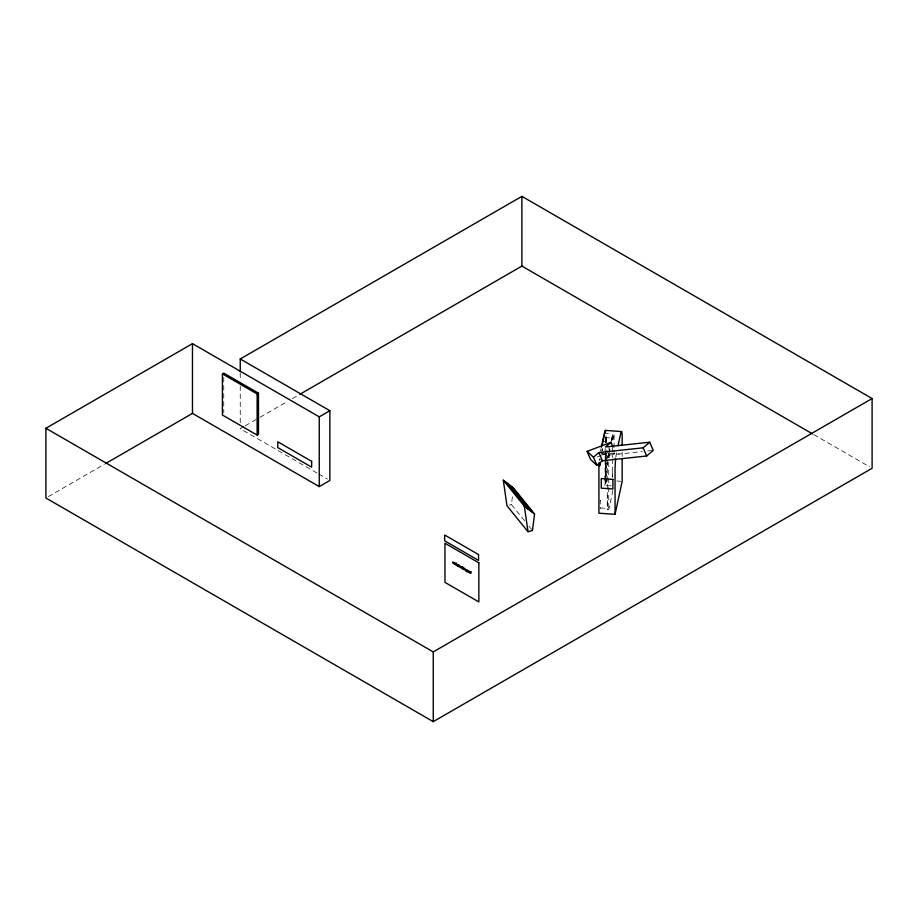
<?xml version="1.0" encoding="UTF-8"?>
<svg xmlns="http://www.w3.org/2000/svg" width="918" height="918" viewBox="0 0 918 918"><rect width="100%" height="100%" fill="white"/><g stroke="black" fill="none" stroke-linecap="round" stroke-linejoin="round"><path stroke-width="0.69" stroke-dasharray="4.59 3.44" d="M607.303 465.093L607.395 462.477M605.065 476.867L605.226 475.513L605.708 475.903M605.49 476.901L605.65 475.547M605.708 481.95L605.547 483.304L605.432 453.538M612.398 476.867L612.639 470.441M599.511 460.366L599.638 459.011M600.131 500.964L600.257 500.253L600.177 508.423M600.074 459.861L600.142 459.195M524.568 520.781L511.418 504.579L512.646 494.928M607.888 458.048L608.645 453.01M600.475 451.197L601.049 448.546M601.703 451.576L602.219 449.177M602.197 451.082L602.747 448.512M607.532 458.162L609.529 448.902M611.308 440.663L612.639 434.478L614.073 434.581L614.073 448.592M611.526 441.133L612.375 438.104L612.639 440.388L612.639 434.478M601.141 453.974L608.645 454.513L610.252 449.051M609.047 457.921L610.527 451.059M612.891 440.078L614.073 434.581M611.147 485.909L604.905 485.45L606.328 481.652L606.328 450.807M606.328 481.652L605.731 481.606L606.029 480.24M612.891 490.487L608.749 509.708L607.303 509.605L607.303 495.158M605.547 483.304L605.272 478.289M605.111 483.27L605.065 478.071M606.97 450.463L608.967 455.133L610.791 453.572M48.379 496.581L104.273 464.313M243.958 426.56L240.241 428.706L317.594 473.367M245.198 425.837L258.853 417.965M260.092 417.242L287.391 401.487M292.349 398.619L298.557 395.038M597.239 457.026L601.21 455.5M602.529 454.995L606.5 453.481M509.192 505.175L511.418 504.579M608.967 455.133L642.175 451.564M647.706 450.979L653.237 450.382M605.364 433.491L608.508 433.56M604.882 437.565L612.375 438.104M603.803 441.615L606.305 441.799M610.367 453.24L619.455 453.894M601.646 453.641L609.139 454.18M616.781 481.009L620.82 481.296M600.051 507.964L607.544 508.503M813.738 434.581L869.621 466.849M318.821 474.078L327.416 479.047M528.952 526.186L531.579 529.434M622.163 452.184L622.163 456.361M614.073 449.992L614.073 458.392M612.639 447.536L612.639 457.566M612.639 458.989L612.639 477.016M611.973 437.576L611.973 439.068M609.07 446.022L609.07 450.302M608.749 462.098L608.749 485.909M608.749 487.309L608.749 509.708M607.98 456.108L607.98 457.6M607.303 460.377L607.303 509.605M606.328 442.396L606.328 436.796A9.765 0.987 -85.9 0 0 606.293 434.88M606.041 442.373L606.029 435.729A12.577 1.274 -85.9 0 0 606.018 434.444M606.041 450.784L606.041 483.029M605.731 439.55L605.731 442.361M605.731 453.572L605.731 481.606M605.432 438.127L605.432 442.327M605.134 448.432L605.134 458.449M605.134 459.884L604.905 485.45M240.241 373.201L240.241 380.316M240.241 386.008L240.241 423.014M223.762 377.367L223.762 412.825M615.829 457.336A12.577 1.274 -85.9 0 1 616.609 452.356M605.903 435.66A7.367 0.746 -85.9 0 1 606.041 438.161M599.798 459.884A7.367 0.746 -85.9 0 1 599.89 458.92"/><path stroke-width="1.38" d="M599.81 464.554L599.833 463.315M534.563 513.977L532.463 530.512L528.011 531.706L506.966 505.772L503.305 480.206L513.518 488.043L534.563 513.977L524.339 506.139L503.305 480.206M601.336 447.227L604.469 432.665A12.577 1.274 -85.9 0 1 605.708 430.967M602.185 445.207L604.469 434.616M618.043 445.735L620.614 433.824A12.577 1.274 -85.9 0 1 622.163 436.888L622.163 445.23M599.133 462.569A12.577 1.274 -85.9 0 0 598.915 468.673L598.915 513.185L615.06 514.344L622.163 481.399L622.163 459.138M596.952 465.369L593.464 457.198L598.892 452.563L643.162 447.823L649.749 442.212L653.237 450.382L646.662 455.994L602.38 460.744L596.952 465.369L590.618 459.551L587.13 451.381L610.963 442.281L612.949 446.951M610.963 442.281L605.478 446.951L649.749 442.212M240.241 371.779L240.241 358.972L521.894 196.349L872.1 398.538L872.1 468.283L433.25 721.651L45.9 498.015L45.9 428.27L192.47 343.653L319.257 416.852L329.872 410.725L329.872 480.458L319.257 486.597L192.47 413.398L105.524 463.59M222.408 373.901L223.762 373.121L258.486 393.168L258.486 434.294L257.132 435.075L222.408 415.028L222.408 373.901L257.132 393.948L258.486 393.168M299.796 394.327L521.894 266.094L812.487 433.87M45.9 428.27L433.25 651.906L872.1 398.538M605.421 430.393L621.555 431.563M466.895 571.593C465.426 570.135 467.388 569.906 466.516 571.088C468.306 568.185 464.015 571.076 466.964 571.604M240.241 358.972L329.872 410.725M503.661 480.642L512.049 487.068L532.371 512.118L523.983 505.703M587.13 451.381L593.464 457.198M507.815 483.82L528.206 508.939M643.162 447.823L646.662 455.994M598.892 452.563L602.38 460.744M605.432 432.917L605.237 432.607A9.765 0.987 -85.9 0 0 604.951 432.906M524.339 506.139L528.011 531.706M615.06 514.344L615.06 469.832A12.577 1.274 -85.9 0 1 615.668 458.862M521.894 196.349L521.894 266.094M433.25 651.906L433.25 721.651M319.257 416.852L319.257 486.597M257.132 393.948L257.132 435.075M192.47 343.653L192.47 413.398M599.821 465.874A9.765 0.987 -85.9 0 1 599.913 463.418M599.225 465.828A9.765 0.987 -85.9 0 1 599.316 463.372M599.511 465.575A7.367 0.746 -85.9 0 1 599.592 462.856M469.132 571.639L470.016 573.142L470.016 571.742L468.65 570.95L468.444 572.235L469.132 571.593M458.093 565.281L458.082 566.257L457.933 564.949L458.828 564.742L458.828 566.681L458.093 565.281M455.971 564.341C454.433 565.844 454.995 560.864 455.971 564.341M460.893 567.175C460.595 569.378 460.457 564.593 460.893 567.175M453.71 562.768L454.582 564.077L453.733 562.654M456.613 564.536C457.049 567.611 458.495 563.606 456.613 564.536M459.046 565.855C459.218 568.024 460.733 566.521 459.046 565.855M464.818 569.183C464.852 571.375 466.596 569.734 464.818 569.183M461.318 567.037C462.156 570.48 462.27 566.073 461.341 566.957M467.285 570.491C468.1 573.911 468.26 569.608 467.308 570.399M455.753 564.214L455.156 563.423L455.753 564.214M463.108 567.772L463.682 568.575L463.165 567.657M462.89 567.588L463.888 569.608L463.888 567.749L462.89 567.588M456.831 564.593L457.336 565.58L456.854 564.524M453.917 562.826L454.536 563.354L453.917 562.826M459.252 565.913L459.872 566.429L459.344 565.798M465.024 569.24L465.644 569.768L465.024 569.24M462.052 568.127L461.502 567.496L462.052 568.127M468.031 571.581L467.48 570.95L468.031 571.581M612.903 479.414L601.267 478.576L601.267 488.158L612.903 488.996L612.903 479.414M452.907 562.114L453.492 563.606L452.976 562.149M478.553 554.587L444.668 535.022L444.668 540.828L478.553 560.393L478.553 554.587M311.65 461.341L277.764 441.776L277.764 447.582L311.65 467.147L311.65 461.341M478.852 562.814L444.966 543.249L444.966 582.379L478.852 601.944L478.852 562.814M456.384 563.331L456.384 565.27L456.384 563.331M462.683 566.968L462.683 568.908L462.683 566.968M470.888 571.788C469.259 571.363 471.359 575.747 470.888 571.788"/></g></svg>
